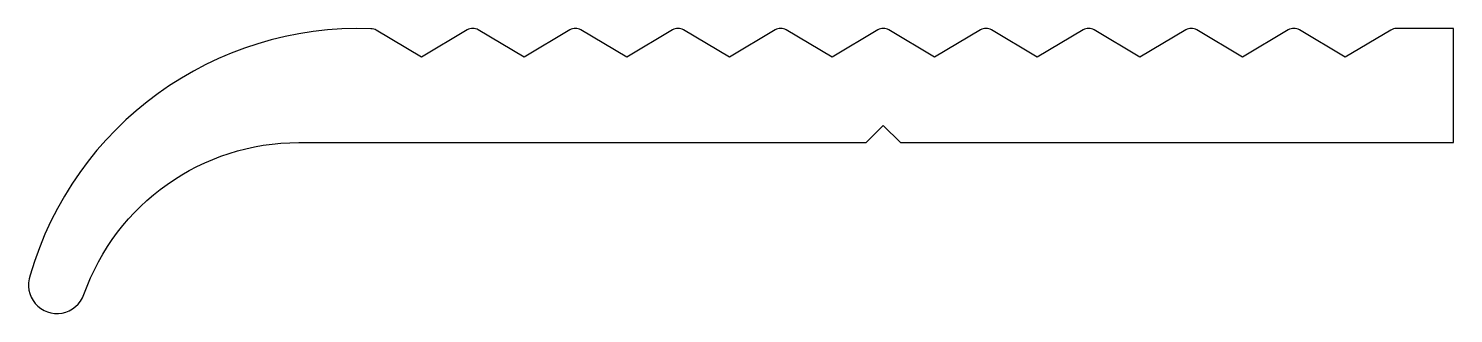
# Model space of a CAD drawing. Extents: x 144.3 to 169.3, y 224.8 to 229.8.
import ezdxf

# ---------------------------------------------------------------- set-up
doc = ezdxf.new("R2010")
doc.units = 0
doc.header["$LTSCALE"] = 15
doc.layers.get('0').update_dxf_attribs({"linetype": 'CONTINUOUS'})

msp = doc.modelspace()

# ---------------------------------------------------------------- linework, layer by layer
at = {"color": 0, "linetype": 'BYBLOCK', "ltscale": 0.05}
msp.add_lwpolyline([(157.443, 229.727), (156.64, 229.252), (155.837, 229.727, 0.259126), (155.643, 229.727), (154.84, 229.252), (154.037, 229.727, 0.259126), (153.843, 229.727), (153.04, 229.252), (152.237, 229.727, 0.259126), (152.043, 229.727), (151.24, 229.252), (150.448, 229.721, 0.125287), (150.353, 229.748, 0.343755), (144.377, 225.422, 1.002737), (145.319, 225.086, -0.317837), (149.09, 227.752), (159.04, 227.752), (159.34, 228.052), (159.64, 227.752), (169.34, 227.752), (169.34, 229.752), (168.34, 229.752, 0.13432), (168.239, 229.724), (167.44, 229.252), (166.637, 229.727, 0.259126), (166.443, 229.727), (165.64, 229.252), (164.837, 229.727, 0.259126), (164.643, 229.727), (163.84, 229.252), (163.037, 229.727, 0.259126), (162.843, 229.727), (162.04, 229.252), (161.237, 229.727, 0.259126), (161.043, 229.727), (160.24, 229.252), (159.437, 229.727, 0.259126), (159.243, 229.727), (158.44, 229.252), (157.637, 229.727, 0.259126)], format="xyb", close=True, dxfattribs=at)

doc.saveas('drawing.dxf')
